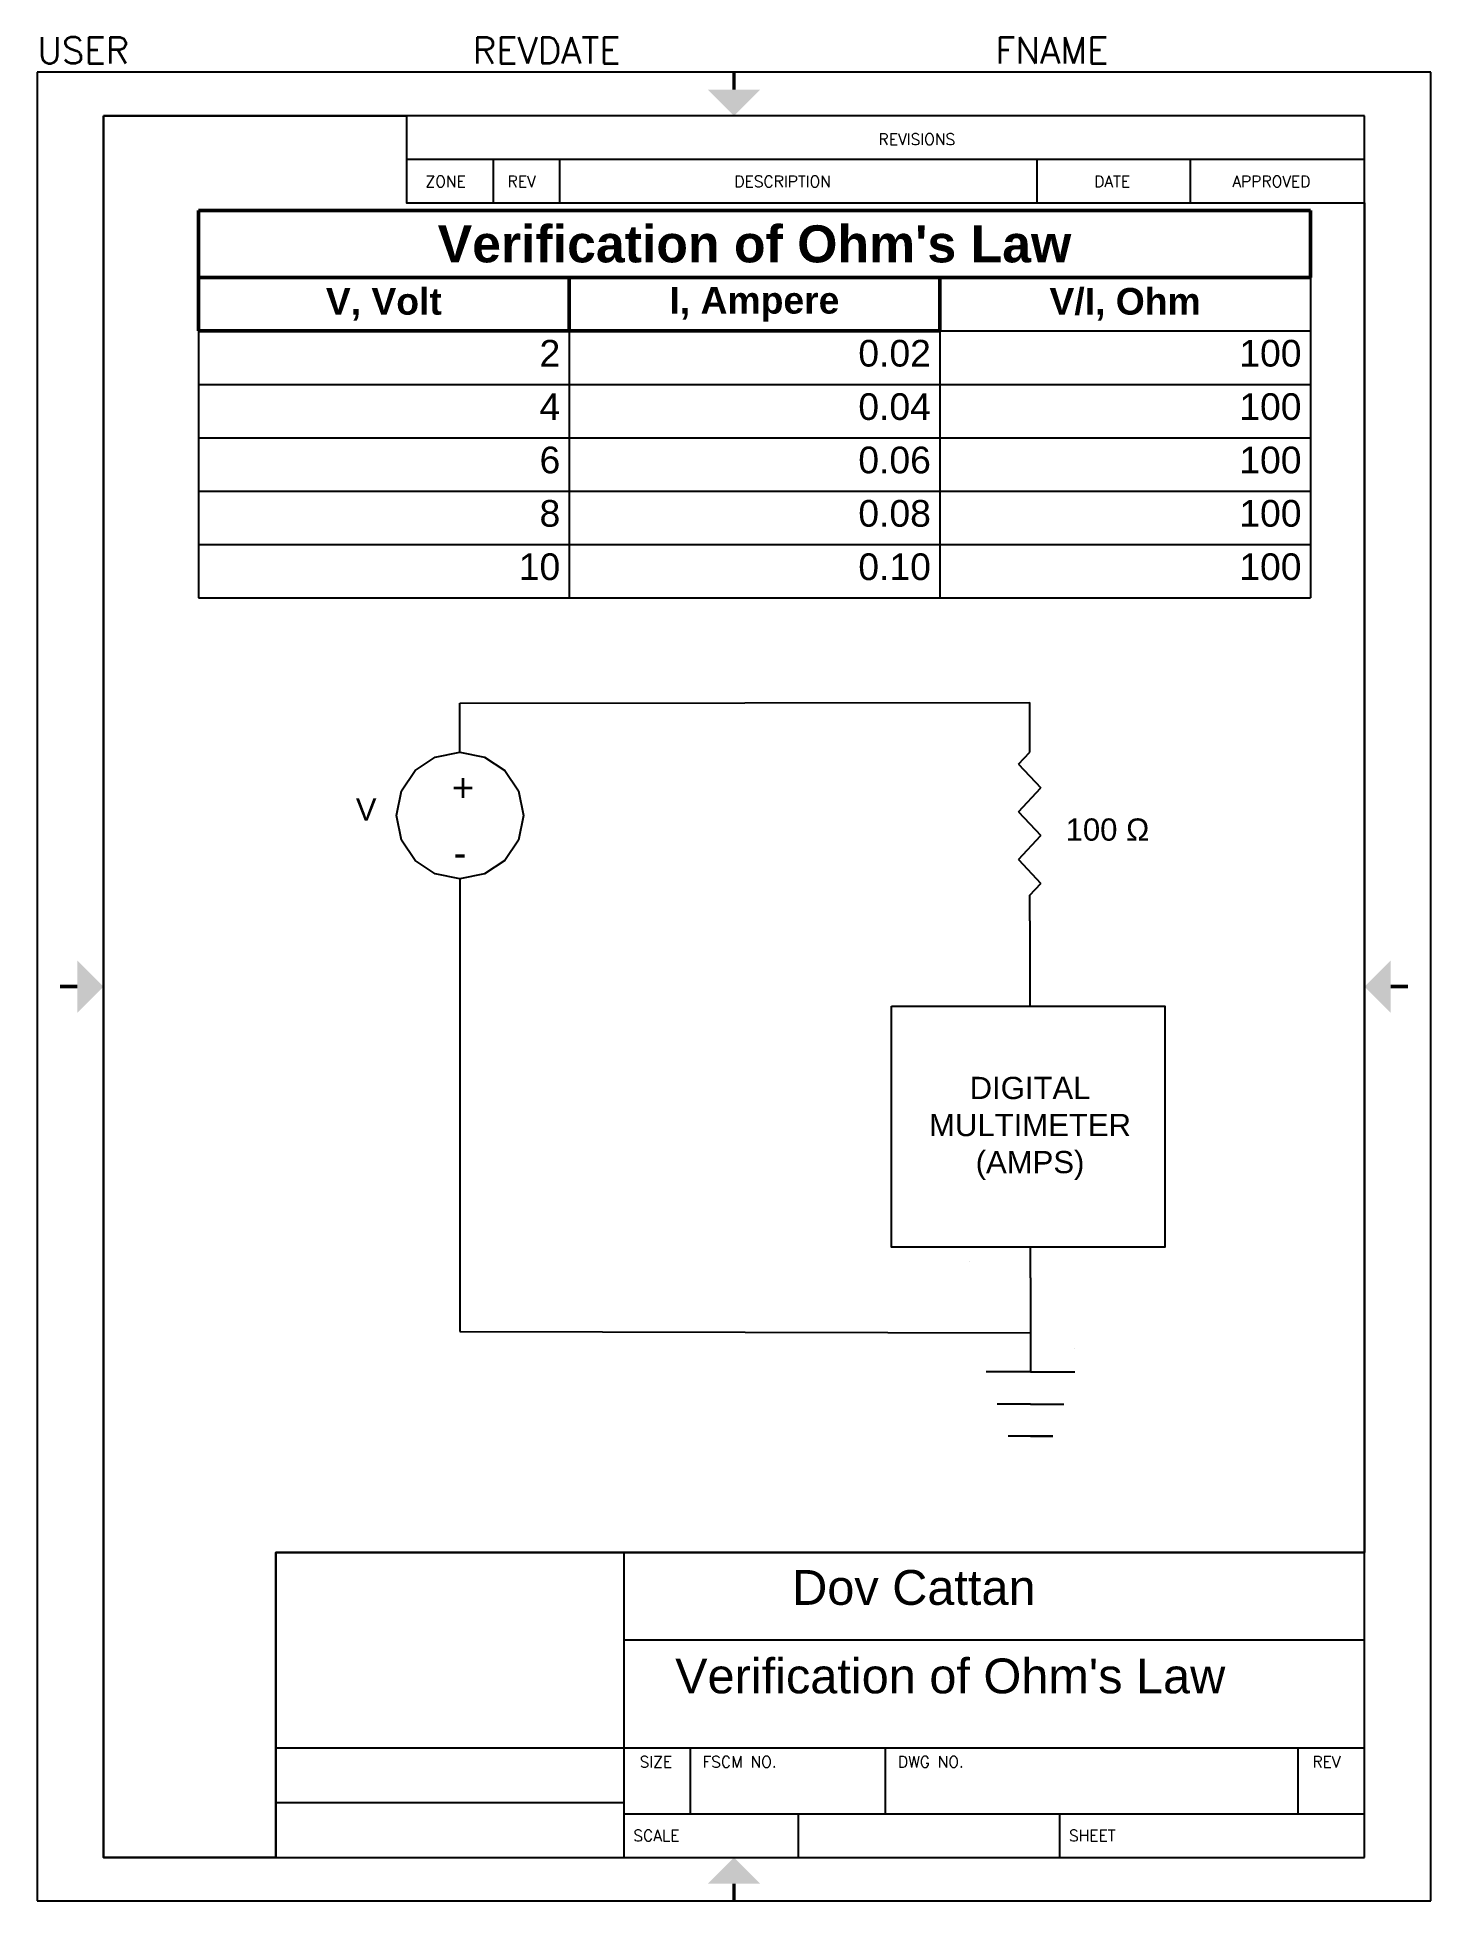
# Paper-space layout 'ANSI A Title Block (portrait)' of a CAD drawing. Header units: inches. Extents: x 0 to 8, y 0 to 10.7.
# The model-space entities are those that its viewports show. They can reach past a viewport. Long polylines and large blocks are cut down to what shows.
import ezdxf

# ---------------------------------------------------------------- set-up
doc = ezdxf.new("R2010")
doc.units = ezdxf.units.IN
doc.header["$MEASUREMENT"] = 0
doc.layers.add('Title Block', color=7, linetype='Continuous')
doc.layers.add('Viewport', color=7, linetype='Continuous')
doc.styles.add('Roman', font='romans')
doc.styles.get("Standard").update_dxf_attribs({"font": 'arial.ttf'})

# ---------------------------------------------------------------- blocks, each defined once
blk = doc.blocks.new('*T2')
at = {"color": 0, "lineweight": 50, "transparency": 16777216}
for p, q in [((0, 0), (7.5, 0)), ((0, 0), (0, -0.813)), ((7.5, 0), (7.5, -0.453)), ((0, -0.453), (7.5, -0.453)), ((2.5, -0.453), (2.5, -0.813)), ((5, -0.453), (5, -0.813)), ((0, -0.813), (5, -0.813))]:
    blk.add_line(p, q, dxfattribs=at)
at = {"color": 0, "linetype": 'ByBlock', "lineweight": -2, "transparency": 16777216}
for p, q in [((7.5, -0.453), (7.5, -2.613)), ((0, -0.813), (0, -2.613)), ((2.5, -0.813), (2.5, -2.613)), ((5, -0.813), (7.5, -0.813)), ((5, -0.813), (5, -2.613)), ((0, -1.173), (7.5, -1.173)), ((0, -1.533), (7.5, -1.533)), ((0, -1.893), (7.5, -1.893)), ((0, -2.253), (7.5, -2.253)), ((0, -2.613), (7.5, -2.613))]:
    blk.add_line(p, q, dxfattribs=at)
at = {"color": 0, "transparency": 16777216}
for s, insert, char_height, width, attachment_point in [("{\\fArial|b1|i0|c0|p34;Verification of Ohm's Law}", (3.75, -0.227), 0.25, 7.38, 5), ('{\\fArial|b1|i0|c0|p34;V, Volt}', (1.25, -0.633), 0.18, 2.38, 5), ('{\\fArial|b1|i0|c0|p34;I, Ampere}', (3.75, -0.633), 0.18, 2.38, 5), ('{\\fArial|b1|i0|c0|p34;V/I, Ohm}', (6.25, -0.633), 0.18, 2.38, 5), ('2', (2.44, -0.873), 0.18, 2.38, 3), ('0.02', (4.94, -0.873), 0.18, 2.38, 3), ('100', (7.44, -0.873), 0.18, 2.38, 3), ('4', (2.44, -1.233), 0.18, 2.38, 3), ('0.04', (4.94, -1.233), 0.18, 2.38, 3), ('100', (7.44, -1.233), 0.18, 2.38, 3), ('6', (2.44, -1.593), 0.18, 2.38, 3), ('0.06', (4.94, -1.593), 0.18, 2.38, 3), ('100', (7.44, -1.593), 0.18, 2.38, 3), ('8', (2.44, -1.953), 0.18, 2.38, 3), ('0.08', (4.94, -1.953), 0.18, 2.38, 3), ('100', (7.44, -1.953), 0.18, 2.38, 3), ('10', (2.44, -2.313), 0.18, 2.38, 3), ('0.10', (4.94, -2.313), 0.18, 2.38, 3), ('100', (7.44, -2.313), 0.18, 2.38, 3)]:
    blk.add_mtext(s, dxfattribs=dict(at, insert=insert, char_height=char_height, width=width, attachment_point=attachment_point))

msp = doc.modelspace()

# ---------------------------------------------------------------- linework, layer by layer
for p, q in [((2.303, 5.363), (6.147, 5.367)), ((2.303, 5.034), (2.303, 5.363)), ((6.147, 5.033), (6.147, 5.367)), ((6.072, 4.953), (6.147, 5.033)), ((6.072, 4.953), (6.222, 4.792)), ((6.072, 4.631), (6.222, 4.792)), ((6.072, 4.631), (6.222, 4.47)), ((6.072, 4.309), (6.222, 4.47)), ((6.072, 4.309), (6.222, 4.148)), ((2.303, 4.178), (2.303, 1.126)), ((6.147, 4.068), (6.222, 4.148)), ((6.147, 3.895), (6.147, 4.068)), ((6.147, 3.895), (6.147, 3.342)), ((6.147, 3.342), (6.147, 3.32)), ((6.152, 1.488), (6.152, 1.695)), ((5.743, 1.596), (5.743, 1.596)), ((6.152, 1.488), (6.152, 1.115)), ((2.303, 1.126), (6.152, 1.115)), ((6.152, 1.115), (6.152, 1.009)), ((6.152, 1.009), (6.152, 0.852)), ((6.452, 1.009), (6.452, 1.009)), ((6.152, 0.852), (5.852, 0.852)), ((6.152, 0.852), (6.452, 0.852)), ((6.152, 0.635), (5.927, 0.635)), ((6.152, 0.635), (6.152, 0.635)), ((6.152, 0.635), (6.377, 0.635)), ((6.302, 0.418), (6.002, 0.418)), ((6.152, 0.418), (6.302, 0.418))]:
    msp.add_line(p, q)
msp.add_lwpolyline([(5.214, 3.32), (7.059, 3.32), (7.059, 1.695), (5.214, 1.695)], close=True)
msp.add_circle((2.303, 4.606), 0.428)

# ---------------------------------------------------------------- block references
msp.add_blockref('*T2', (0.54, 8.687))

# ---------------------------------------------------------------- texts
at = {"attachment_point": 1}
for s, width, heights, insert, char_height in [('\\pxi-1,l1,t0;+', 0.1875, [0.0876], (2.248, 4.888), 0.1875), ('V', 0.51077, [0], (1.601, 4.722), 0.15), ('100 Ω', 0.76998, [0.234], (6.389, 4.586), 0.15), ('\\pxqc;DIGITAL \\PMULTIMETER\\P(AMPS)', 1.84579, [0], (5.226, 2.843), 0.15)]:
    msp.add_mtext_dynamic_manual_height_columns(s, width=width, gutter_width=0.75, heights=heights, dxfattribs=dict(at, insert=insert, char_height=char_height))
at = {"insert": (2.26, 4.448), "char_height": 0.188, "attachment_point": 1}
msp.add_mtext('-', dxfattribs=at)

psp = doc.layouts.new('ANSI A Title Block (portrait)')

# ---------------------------------------------------------------- linework, layer by layer
at = {"layer": 'Title Block'}
for p, q in [((8, 10.5), (0, 10.5)), ((0, 10.5), (0, 0)), ((8, 0), (8, 10.5)), ((7.62, 10.25), (0.38, 10.25)), ((0.38, 10.25), (0.38, 0.25)), ((7.62, 0.25), (7.62, 10.25)), ((2.12, 10), (7.62, 10)), ((2.62, 9.75), (2.62, 10)), ((3, 9.75), (3, 10)), ((5.74, 9.75), (5.74, 10)), ((6.62, 9.75), (6.62, 10)), ((2.12, 9.75), (7.62, 9.75)), ((1.37, 2), (7.62, 2)), ((1.37, 0.25), (1.37, 2)), ((3.37, 0.25), (3.37, 2)), ((3.37, 1.5), (7.62, 1.5)), ((1.37, 0.88), (7.62, 0.88)), ((3.75, 0.5), (3.75, 0.88)), ((4.87, 0.5), (4.87, 0.88)), ((7.24, 0.5), (7.24, 0.88)), ((1.37, 0.565), (3.37, 0.565)), ((3.37, 0.5), (7.62, 0.5)), ((4.37, 0.25), (4.37, 0.5)), ((5.87, 0.25), (5.87, 0.5)), ((0.38, 0.25), (7.62, 0.25)), ((0, 0), (8, 0))]:
    psp.add_line(p, q, dxfattribs=at)
at = {"layer": 'Title Block', "const_width": 0.02}
for points in [[(4, 10.5), (4, 10.4)], [(0.13, 5.25), (0.23, 5.25)], [(7.87, 5.25), (7.77, 5.25)], [(4, 0), (4, 0.1)]]:
    psp.add_lwpolyline(points, dxfattribs=at)
at = {"layer": 'Title Block'}
for points in [[(3.85, 10.4), (4.15, 10.4), (4, 10.25)], [(0.23, 5.1), (0.23, 5.4), (0.38, 5.25)], [(7.77, 5.1), (7.77, 5.4), (7.62, 5.25)], [(3.85, 0.1), (4.15, 0.1), (4, 0.25)]]:
    psp.add_solid(points, dxfattribs=at)
at = {"layer": 'Viewport'}
psp.add_lwpolyline([(0.38, 10.25), (2.12, 10.25), (2.12, 9.75), (7.62, 9.75), (7.62, 2), (1.37, 2), (1.37, 0.25), (0.38, 0.25)], close=True, dxfattribs=at)

# ---------------------------------------------------------------- texts
at = {"char_height": 0.2, "attachment_point": 1}
for s, width, heights, insert in [('Dov Cattan', 3.125, [0], (4.334, 1.9)), ("Verification of Ohm's Law", 4.09673, [0.207], (3.662, 1.392))]:
    psp.add_mtext_dynamic_manual_height_columns(s, width=width, gutter_width=1, heights=heights, dxfattribs=dict(at, insert=insert))
at = {"color": 0, "style": 'Roman', "flags": 8}
for tag, p in [('USER', (0, 10.55)), ('REVDATE', (2.5, 10.55)), ('FNAME', (5.5, 10.55))]:
    psp.add_attdef(tag, p, '', height=0.15, dxfattribs=at)
at = {"layer": 'Title Block', "style": 'Roman'}
for s, p in [('REVISIONS', (4.83, 10.082)), ('ZONE', (2.229, 9.84)), ('REV', (2.7, 9.84)), ('DESCRIPTION', (4.002, 9.84)), ('DATE', (6.068, 9.84)), ('APPROVED', (6.861, 9.84)), ('SIZE', (3.458, 0.766)), ('FSCM NO.', (3.819, 0.766)), ('DWG NO.', (4.941, 0.766)), ('REV', (7.321, 0.766)), ('SCALE', (3.422, 0.343)), ('SHEET', (5.923, 0.343))]:
    psp.add_text(s, height=0.065, dxfattribs=at).set_placement(p)

# ---------------------------------------------------------------- viewports
at = {"layer": 'Viewport'}
vp = psp.add_viewport(center=(4, 5.25), size=(7.24, 10), view_center_point=(4.152, 3.452), view_height=11.7488, dxfattribs=at)
vp.dxf.flags = 0x10000  # cut along an outline
vp.dxf.clipping_boundary_handle = psp.add_lwpolyline([(0.38, 10.25), (2.12, 10.25), (2.12, 9.75), (7.62, 9.75), (7.62, 2), (1.37, 2), (1.37, 0.25), (0.38, 0.25)], format="xyb", close=True, dxfattribs={"invisible": 1}).dxf.handle

doc.saveas('drawing.dxf')
